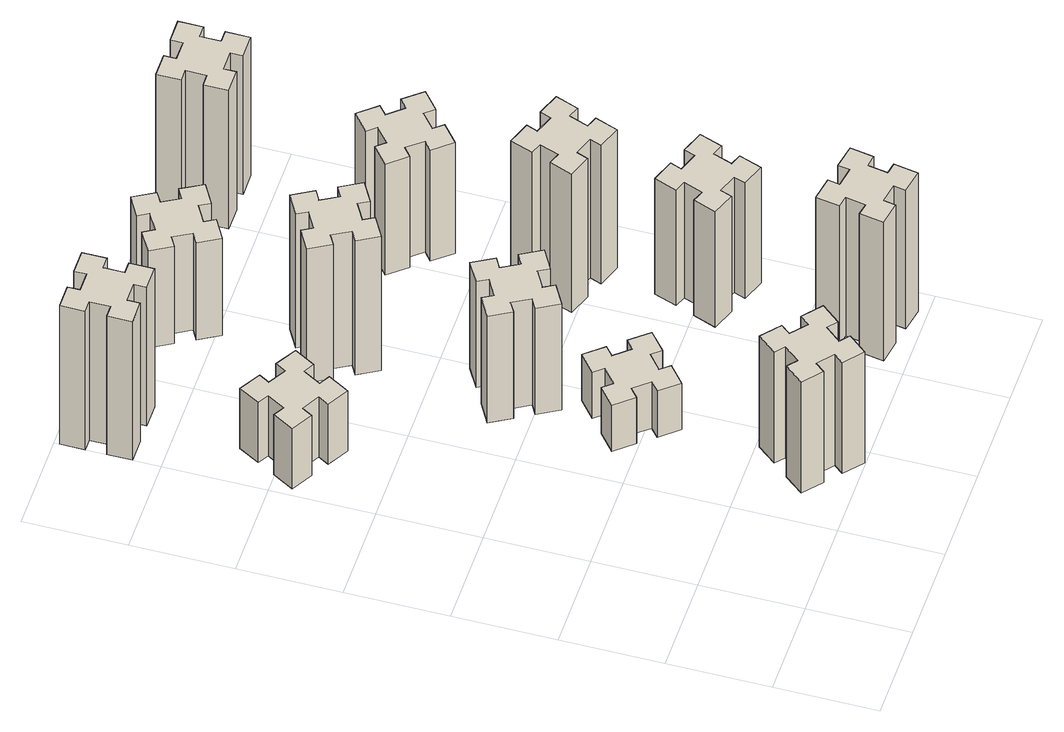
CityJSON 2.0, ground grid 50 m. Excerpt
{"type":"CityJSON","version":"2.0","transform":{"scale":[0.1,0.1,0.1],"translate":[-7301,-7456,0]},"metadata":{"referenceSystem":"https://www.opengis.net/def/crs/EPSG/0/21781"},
"CityObjects":{
"building1":{"type":"Building","attributes":{"class":"1000","function":"1000","usage":"1000","yearOfConstruction":2016,"roofType":"1000","measuredHeight":72,"storeysAboveGround":30,"storeysBelowGround":0},"geometry":[{"type":"Solid","lod":"1","boundaries":[[[[0,1,2,3,4,5,6,7,8,9,10,11,12,13,14,15,16,17,18,19]],[[17,16,20,21]],[[16,15,22,20]],[[15,14,23,22]],[[14,13,24,23]],[[13,12,25,24]],[[12,11,26,25]],[[11,10,27,26]],[[10,9,28,27]],[[9,8,29,28]],[[8,7,30,29]],[[7,6,31,30]],[[6,5,32,31]],[[5,4,33,32]],[[4,3,34,33]],[[3,2,35,34]],[[2,1,36,35]],[[1,0,37,36]],[[0,19,38,37]],[[19,18,39,38]],[[18,17,21,39]],[[24,25,26,27,28,29,30,31,32,33,34,35,36,37,38,39,21,20,22,23]]]]}]},
"building2":{"type":"Building","attributes":{"class":"1000","function":"1000","usage":"1000","yearOfConstruction":2016,"roofType":"1000","measuredHeight":39,"storeysAboveGround":30,"storeysBelowGround":0},"geometry":[{"type":"Solid","lod":"1","boundaries":[[[[40,41,42,43,44,45,46,47,48,49,50,51,52,53,54,55,56,57,58,59]],[[57,56,60,61]],[[56,55,62,60]],[[55,54,63,62]],[[54,53,64,63]],[[53,52,65,64]],[[52,51,66,65]],[[51,50,67,66]],[[50,49,68,67]],[[49,48,69,68]],[[48,47,70,69]],[[47,46,71,70]],[[46,45,72,71]],[[45,44,73,72]],[[44,43,74,73]],[[43,42,75,74]],[[42,41,76,75]],[[41,40,77,76]],[[40,59,78,77]],[[59,58,79,78]],[[58,57,61,79]],[[64,65,66,67,68,69,70,71,72,73,74,75,76,77,78,79,61,60,62,63]]]]}]},
"building3":{"type":"Building","attributes":{"class":"1000","function":"1000","usage":"1000","yearOfConstruction":2016,"roofType":"1000","measuredHeight":90,"storeysAboveGround":30,"storeysBelowGround":0},"geometry":[{"type":"Solid","lod":"1","boundaries":[[[[80,81,82,83,84,85,86,87,88,89,90,91,92,93,94,95,96,97,98,99]],[[97,96,100,101]],[[96,95,102,100]],[[95,94,103,102]],[[94,93,104,103]],[[93,92,105,104]],[[92,91,106,105]],[[91,90,107,106]],[[90,89,108,107]],[[89,88,109,108]],[[88,87,110,109]],[[87,86,111,110]],[[86,85,112,111]],[[85,84,113,112]],[[84,83,114,113]],[[83,82,115,114]],[[82,81,116,115]],[[81,80,117,116]],[[80,99,118,117]],[[99,98,119,118]],[[98,97,101,119]],[[104,105,106,107,108,109,110,111,112,113,114,115,116,117,118,119,101,100,102,103]]]]}]},
"building4":{"type":"Building","attributes":{"class":"1000","function":"1000","usage":"1000","yearOfConstruction":2016,"roofType":"1000","measuredHeight":30,"storeysAboveGround":30,"storeysBelowGround":0},"geometry":[{"type":"Solid","lod":"1","boundaries":[[[[120,121,122,123,124,125,126,127,128,129,130,131,132,133,134,135,136,137,138,139]],[[137,136,140,141]],[[136,135,142,140]],[[135,134,143,142]],[[134,133,144,143]],[[133,132,145,144]],[[132,131,146,145]],[[131,130,147,146]],[[130,129,148,147]],[[129,128,149,148]],[[128,127,150,149]],[[127,126,151,150]],[[126,125,152,151]],[[125,124,153,152]],[[124,123,154,153]],[[123,122,155,154]],[[122,121,156,155]],[[121,120,157,156]],[[120,139,158,157]],[[139,138,159,158]],[[138,137,141,159]],[[144,145,146,147,148,149,150,151,152,153,154,155,156,157,158,159,141,140,142,143]]]]}]},
"building5":{"type":"Building","attributes":{"class":"1000","function":"1000","usage":"1000","yearOfConstruction":2016,"roofType":"1000","measuredHeight":69,"storeysAboveGround":30,"storeysBelowGround":0},"geometry":[{"type":"Solid","lod":"1","boundaries":[[[[160,161,162,163,164,165,166,167,168,169,170,171,172,173,174,175,176,177,178,179]],[[177,176,180,181]],[[176,175,182,180]],[[175,174,183,182]],[[174,173,184,183]],[[173,172,185,184]],[[172,171,186,185]],[[171,170,187,186]],[[170,169,188,187]],[[169,168,189,188]],[[168,167,190,189]],[[167,166,191,190]],[[166,165,192,191]],[[165,164,193,192]],[[164,163,194,193]],[[163,162,195,194]],[[162,161,196,195]],[[161,160,197,196]],[[160,179,198,197]],[[179,178,199,198]],[[178,177,181,199]],[[184,185,186,187,188,189,190,191,192,193,194,195,196,197,198,199,181,180,182,183]]]]}]},
"building6":{"type":"Building","attributes":{"class":"1000","function":"1000","usage":"1000","yearOfConstruction":2016,"roofType":"1000","measuredHeight":87,"storeysAboveGround":30,"storeysBelowGround":0},"geometry":[{"type":"Solid","lod":"1","boundaries":[[[[200,201,202,203,204,205,206,207,208,209,210,211,212,213,214,215,216,217,218,219]],[[217,216,220,221]],[[216,215,222,220]],[[215,214,223,222]],[[214,213,224,223]],[[213,212,225,224]],[[212,211,226,225]],[[211,210,227,226]],[[210,209,228,227]],[[209,208,229,228]],[[208,207,230,229]],[[207,206,231,230]],[[206,205,232,231]],[[205,204,233,232]],[[204,203,234,233]],[[203,202,235,234]],[[202,201,236,235]],[[201,200,237,236]],[[200,219,238,237]],[[219,218,239,238]],[[218,217,221,239]],[[224,225,226,227,228,229,230,231,232,233,234,235,236,237,238,239,221,220,222,223]]]]}]},
"building7":{"type":"Building","attributes":{"class":"1000","function":"1000","usage":"1000","yearOfConstruction":2016,"roofType":"1000","measuredHeight":90,"storeysAboveGround":30,"storeysBelowGround":0},"geometry":[{"type":"Solid","lod":"1","boundaries":[[[[240,241,242,243,244,245,246,247,248,249,250,251,252,253,254,255,256,257,258,259]],[[257,256,260,261]],[[256,255,262,260]],[[255,254,263,262]],[[254,253,264,263]],[[253,252,265,264]],[[252,251,266,265]],[[251,250,267,266]],[[250,249,268,267]],[[249,248,269,268]],[[248,247,270,269]],[[247,246,271,270]],[[246,245,272,271]],[[245,244,273,272]],[[244,243,274,273]],[[243,242,275,274]],[[242,241,276,275]],[[241,240,277,276]],[[240,259,278,277]],[[259,258,279,278]],[[258,257,261,279]],[[264,265,266,267,268,269,270,271,272,273,274,275,276,277,278,279,261,260,262,263]]]]}]},
"building8":{"type":"Building","attributes":{"class":"1000","function":"1000","usage":"1000","yearOfConstruction":2016,"roofType":"1000","measuredHeight":63,"storeysAboveGround":30,"storeysBelowGround":0},"geometry":[{"type":"Solid","lod":"1","boundaries":[[[[280,281,282,283,284,285,286,287,288,289,290,291,292,293,294,295,296,297,298,299]],[[297,296,300,301]],[[296,295,302,300]],[[295,294,303,302]],[[294,293,304,303]],[[293,292,305,304]],[[292,291,306,305]],[[291,290,307,306]],[[290,289,308,307]],[[289,288,309,308]],[[288,287,310,309]],[[287,286,311,310]],[[286,285,312,311]],[[285,284,313,312]],[[284,283,314,313]],[[283,282,315,314]],[[282,281,316,315]],[[281,280,317,316]],[[280,299,318,317]],[[299,298,319,318]],[[298,297,301,319]],[[304,305,306,307,308,309,310,311,312,313,314,315,316,317,318,319,301,300,302,303]]]]}]},
"building9":{"type":"Building","attributes":{"class":"1000","function":"1000","usage":"1000","yearOfConstruction":2016,"roofType":"1000","measuredHeight":75,"storeysAboveGround":30,"storeysBelowGround":0},"geometry":[{"type":"Solid","lod":"1","boundaries":[[[[320,321,322,323,324,325,326,327,328,329,330,331,332,333,334,335,336,337,338,339]],[[337,336,340,341]],[[336,335,342,340]],[[335,334,343,342]],[[334,333,344,343]],[[333,332,345,344]],[[332,331,346,345]],[[331,330,347,346]],[[330,329,348,347]],[[329,328,349,348]],[[328,327,350,349]],[[327,326,351,350]],[[326,325,352,351]],[[325,324,353,352]],[[324,323,354,353]],[[323,322,355,354]],[[322,321,356,355]],[[321,320,357,356]],[[320,339,358,357]],[[339,338,359,358]],[[338,337,341,359]],[[344,345,346,347,348,349,350,351,352,353,354,355,356,357,358,359,341,340,342,343]]]]}]},
"building10":{"type":"Building","attributes":{"class":"1000","function":"1000","usage":"1000","yearOfConstruction":2016,"roofType":"1000","measuredHeight":90,"storeysAboveGround":30,"storeysBelowGround":0},"geometry":[{"type":"Solid","lod":"1","boundaries":[[[[360,361,362,363,364,365,366,367,368,369,370,371,372,373,374,375,376,377,378,379]],[[377,376,380,381]],[[376,375,382,380]],[[375,374,383,382]],[[374,373,384,383]],[[373,372,385,384]],[[372,371,386,385]],[[371,370,387,386]],[[370,369,388,387]],[[369,368,389,388]],[[368,367,390,389]],[[367,366,391,390]],[[366,365,392,391]],[[365,364,393,392]],[[364,363,394,393]],[[363,362,395,394]],[[362,361,396,395]],[[361,360,397,396]],[[360,379,398,397]],[[379,378,399,398]],[[378,377,381,399]],[[384,385,386,387,388,389,390,391,392,393,394,395,396,397,398,399,381,380,382,383]]]]}]},
"building11":{"type":"Building","attributes":{"class":"1000","function":"1000","usage":"1000","yearOfConstruction":2016,"roofType":"1000","measuredHeight":72,"storeysAboveGround":30,"storeysBelowGround":0},"geometry":[{"type":"Solid","lod":"1","boundaries":[[[[400,401,402,403,404,405,406,407,408,409,410,411,412,413,414,415,416,417,418,419]],[[417,416,420,421]],[[416,415,422,420]],[[415,414,423,422]],[[414,413,424,423]],[[413,412,425,424]],[[412,411,426,425]],[[411,410,427,426]],[[410,409,428,427]],[[409,408,429,428]],[[408,407,430,429]],[[407,406,431,430]],[[406,405,432,431]],[[405,404,433,432]],[[404,403,434,433]],[[403,402,435,434]],[[402,401,436,435]],[[401,400,437,436]],[[400,419,438,437]],[[419,418,439,438]],[[418,417,421,439]],[[424,425,426,427,428,429,430,431,432,433,434,435,436,437,438,439,421,420,422,423]]]]}]},
"building12":{"type":"Building","attributes":{"class":"1000","function":"1000","usage":"1000","yearOfConstruction":2016,"roofType":"1000","measuredHeight":90,"storeysAboveGround":30,"storeysBelowGround":0},"geometry":[{"type":"Solid","lod":"1","boundaries":[[[[440,441,442,443,444,445,446,447,448,449,450,451,452,453,454,455,456,457,458,459]],[[457,456,460,461]],[[456,455,462,460]],[[455,454,463,462]],[[454,453,464,463]],[[453,452,465,464]],[[452,451,466,465]],[[451,450,467,466]],[[450,449,468,467]],[[449,448,469,468]],[[448,447,470,469]],[[447,446,471,470]],[[446,445,472,471]],[[445,444,473,472]],[[444,443,474,473]],[[443,442,475,474]],[[442,441,476,475]],[[441,440,477,476]],[[440,459,478,477]],[[459,458,479,478]],[[458,457,461,479]],[[464,465,466,467,468,469,470,471,472,473,474,475,476,477,478,479,461,460,462,463]]]]}]}
},
"vertices":[
[806,193,0],[883,129,0],[844,83,0],[936,6,0],[1013,98,0],[967,136,0],[1032,213,0],[1078,174,0],[1155,266,0],[1063,343,0],[1024,297,0],[948,362,0],[986,408,0],[894,485,0],[817,393,0],[863,354,0],[799,278,0],[753,316,0],[676,224,0],[768,147,0],[799,278,720],[753,316,720],[863,354,720],[817,393,720],[894,485,720],[986,408,720],[948,362,720],[1024,297,720],[1063,343,720],[1155,266,720],[1078,174,720],[1032,213,720],[967,136,720],[1013,98,720],[936,6,720],[844,83,720],[883,129,720],[806,193,720],[768,147,720],[676,224,720],
[346,2367,0],[396,2454,0],[448,2424,0],[508,2528,0],[404,2588,0],[374,2536,0],[287,2586,0],[317,2638,0],[213,2698,0],[153,2594,0],[205,2564,0],[155,2477,0],[103,2507,0],[43,2403,0],[147,2343,0],[177,2395,0],[264,2345,0],[234,2293,0],[338,2233,0],[398,2337,0],[264,2345,390],[234,2293,390],[177,2395,390],[147,2343,390],[43,2403,390],[103,2507,390],[155,2477,390],[205,2564,390],[153,2594,390],[213,2698,390],[317,2638,390],[287,2586,390],[374,2536,390],[404,2588,390],[508,2528,390],[448,2424,390],[396,2454,390],[346,2367,390],[398,2337,390],[338,2233,390],
[285,3255,0],[285,3355,0],[345,3355,0],[345,3475,0],[225,3475,0],[225,3415,0],[125,3415,0],[125,3475,0],[5,3475,0],[5,3355,0],[65,3355,0],[65,3255,0],[5,3255,0],[5,3135,0],[125,3135,0],[125,3195,0],[225,3195,0],[225,3135,0],[345,3135,0],[345,3255,0],[225,3195,900],[225,3135,900],[125,3195,900],[125,3135,900],[5,3135,900],[5,3255,900],[65,3255,900],[65,3355,900],[5,3355,900],[5,3475,900],[125,3475,900],[125,3415,900],[225,3415,900],[225,3475,900],[345,3475,900],[345,3355,900],[285,3355,900],[285,3255,900],[345,3255,900],[345,3135,900],
[948,969,0],[1024,1033,0],[1063,987,0],[1155,1064,0],[1078,1156,0],[1032,1118,0],[967,1194,0],[1013,1233,0],[936,1325,0],[844,1248,0],[883,1202,0],[806,1137,0],[768,1183,0],[676,1106,0],[753,1014,0],[799,1053,0],[863,976,0],[817,938,0],[894,846,0],[986,923,0],[863,976,300],[817,938,300],[799,1053,300],[753,1014,300],[676,1106,300],[768,1183,300],[806,1137,300],[883,1202,300],[844,1248,300],[936,1325,300],[1013,1233,300],[967,1194,300],[1032,1118,300],[1078,1156,300],[1155,1064,300],[1063,987,300],[1024,1033,300],[948,969,300],[986,923,300],[894,846,300],
[795,1614,0],[845,1527,0],[793,1497,0],[853,1393,0],[957,1453,0],[927,1505,0],[1014,1555,0],[1044,1503,0],[1148,1563,0],[1088,1667,0],[1036,1637,0],[986,1724,0],[1038,1754,0],[978,1858,0],[874,1798,0],[904,1746,0],[817,1696,0],[787,1748,0],[683,1688,0],[743,1584,0],[817,1696,690],[787,1748,690],[904,1746,690],[874,1798,690],[978,1858,690],[1038,1754,690],[986,1724,690],[1036,1637,690],[1088,1667,690],[1148,1563,690],[1044,1503,690],[1014,1555,690],[927,1505,690],[957,1453,690],[853,1393,690],[793,1497,690],[845,1527,690],[795,1614,690],[743,1584,690],[683,1688,690],
[927,2345,0],[1014,2395,0],[1044,2343,0],[1148,2403,0],[1088,2507,0],[1036,2477,0],[986,2564,0],[1038,2594,0],[978,2698,0],[874,2638,0],[904,2586,0],[817,2536,0],[787,2588,0],[683,2528,0],[743,2424,0],[795,2454,0],[845,2367,0],[793,2337,0],[853,2233,0],[957,2293,0],[845,2367,870],[793,2337,870],[795,2454,870],[743,2424,870],[683,2528,870],[787,2588,870],[817,2536,870],[904,2586,870],[874,2638,870],[978,2698,870],[1038,2594,870],[986,2564,870],[1036,2477,870],[1088,2507,870],[1148,2403,870],[1044,2343,870],[1014,2395,870],[927,2345,870],[957,2293,870],[853,2233,870],
[1824,345,0],[1725,362,0],[1736,421,0],[1617,442,0],[1597,324,0],[1656,314,0],[1638,215,0],[1579,226,0],[1558,107,0],[1677,87,0],[1687,146,0],[1785,128,0],[1775,69,0],[1893,48,0],[1914,167,0],[1855,177,0],[1872,275,0],[1931,265,0],[1952,383,0],[1834,404,0],[1872,275,900],[1931,265,900],[1855,177,900],[1914,167,900],[1893,48,900],[1775,69,900],[1785,128,900],[1687,146,900],[1677,87,900],[1558,107,900],[1579,226,900],[1638,215,900],[1656,314,900],[1597,324,900],[1617,442,900],[1736,421,900],[1725,362,900],[1824,345,900],[1834,404,900],[1952,383,900],
[1036,3217,0],[986,3304,0],[1038,3334,0],[978,3438,0],[874,3378,0],[904,3326,0],[817,3276,0],[787,3328,0],[683,3268,0],[743,3164,0],[795,3194,0],[845,3107,0],[793,3077,0],[853,2973,0],[957,3033,0],[927,3085,0],[1014,3135,0],[1044,3083,0],[1148,3143,0],[1088,3247,0],[1014,3135,630],[1044,3083,630],[927,3085,630],[957,3033,630],[853,2973,630],[793,3077,630],[845,3107,630],[795,3194,630],[743,3164,630],[683,3268,630],[787,3328,630],[817,3276,630],[904,3326,630],[874,3378,630],[978,3438,630],[1038,3334,630],[986,3304,630],[1036,3217,630],[1088,3247,630],[1148,3143,630],
[1671,899,0],[1765,865,0],[1744,809,0],[1857,767,0],[1898,880,0],[1842,901,0],[1876,995,0],[1932,974,0],[1973,1087,0],[1860,1128,0],[1840,1072,0],[1746,1106,0],[1767,1162,0],[1654,1203,0],[1613,1090,0],[1669,1070,0],[1635,976,0],[1579,997,0],[1537,884,0],[1650,843,0],[1635,976,750],[1579,997,750],[1669,1070,750],[1613,1090,750],[1654,1203,750],[1767,1162,750],[1746,1106,750],[1840,1072,750],[1860,1128,750],[1973,1087,750],[1932,974,750],[1876,995,750],[1842,901,750],[1898,880,750],[1857,767,750],[1744,809,750],[1765,865,750],[1671,899,750],[1650,843,750],[1537,884,750],
[1740,1712,0],[1646,1746,0],[1667,1802,0],[1554,1843,0],[1513,1730,0],[1569,1710,0],[1535,1616,0],[1479,1637,0],[1437,1524,0],[1550,1483,0],[1571,1539,0],[1665,1505,0],[1644,1449,0],[1757,1407,0],[1798,1520,0],[1742,1541,0],[1776,1635,0],[1832,1614,0],[1873,1727,0],[1760,1768,0],[1776,1635,900],[1832,1614,900],[1742,1541,900],[1798,1520,900],[1757,1407,900],[1644,1449,900],[1665,1505,900],[1571,1539,900],[1550,1483,900],[1437,1524,900],[1479,1637,900],[1535,1616,900],[1569,1710,900],[1513,1730,900],[1554,1843,900],[1667,1802,900],[1646,1746,900],[1740,1712,900],[1760,1768,900],[1873,1727,900],
[1539,2333,0],[1603,2256,0],[1557,2218,0],[1634,2126,0],[1726,2203,0],[1688,2249,0],[1764,2313,0],[1803,2267,0],[1895,2344,0],[1818,2436,0],[1772,2398,0],[1707,2474,0],[1753,2513,0],[1676,2605,0],[1584,2528,0],[1623,2482,0],[1546,2417,0],[1508,2463,0],[1416,2386,0],[1493,2294,0],[1546,2417,720],[1508,2463,720],[1623,2482,720],[1584,2528,720],[1676,2605,720],[1753,2513,720],[1707,2474,720],[1772,2398,720],[1818,2436,720],[1895,2344,720],[1803,2267,720],[1764,2313,720],[1688,2249,720],[1726,2203,720],[1634,2126,720],[1557,2218,720],[1603,2256,720],[1539,2333,720],[1493,2294,720],[1416,2386,720],
[1605,3195,0],[1705,3195,0],[1705,3135,0],[1825,3135,0],[1825,3255,0],[1765,3255,0],[1765,3355,0],[1825,3355,0],[1825,3475,0],[1705,3475,0],[1705,3415,0],[1605,3415,0],[1605,3475,0],[1485,3475,0],[1485,3355,0],[1545,3355,0],[1545,3255,0],[1485,3255,0],[1485,3135,0],[1605,3135,0],[1545,3255,900],[1485,3255,900],[1545,3355,900],[1485,3355,900],[1485,3475,900],[1605,3475,900],[1605,3415,900],[1705,3415,900],[1705,3475,900],[1825,3475,900],[1825,3355,900],[1765,3355,900],[1765,3255,900],[1825,3255,900],[1825,3135,900],[1705,3135,900],[1705,3195,900],[1605,3195,900],[1605,3135,900],[1485,3135,900]
]}
